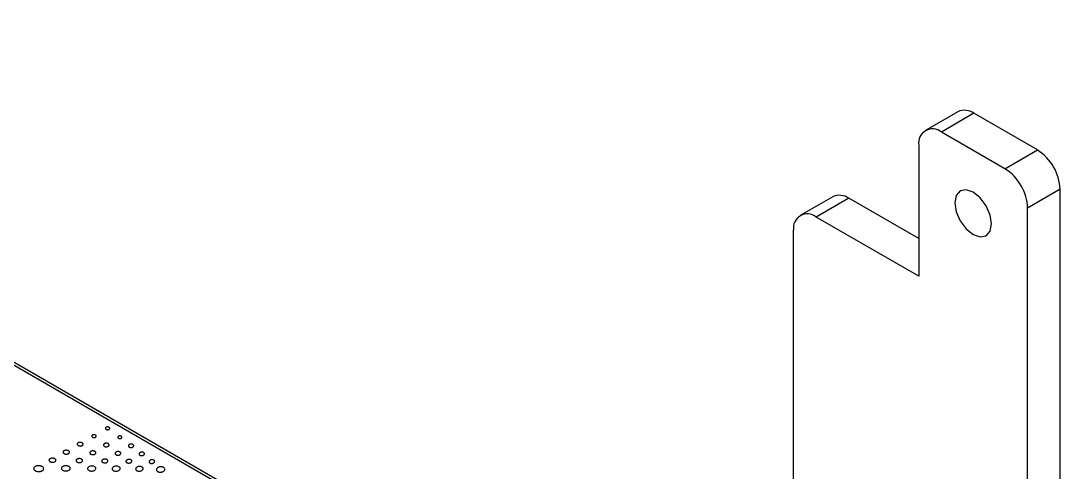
# Model space of a CAD drawing. Header units: inches. Extents: x 2.5 to 102.3, y 2 to 82.2.
# Drawn here: x 63.755 to 67.473, y 53.006 to 54.62 of the extents above; entities that cross this region are included whole.
import ezdxf

# ---------------------------------------------------------------- set-up
doc = ezdxf.new("R2010")
doc.units = ezdxf.units.IN
doc.header["$MEASUREMENT"] = 0
doc.layers.add('LABEL', color=2, linetype='Continuous')

msp = doc.modelspace()

# ---------------------------------------------------------------- linework, layer by layer
for p, q in [((67.1072, 54.295), (66.9907, 54.2278)), ((67.1646, 54.2893), (67.0481, 54.2221)), ((67.3919, 54.1581), (67.1646, 54.2893)), ((67.2754, 54.0908), (67.0481, 54.2221)), ((66.9669, 54.1752), (66.9669, 53.7064)), ((67.2754, 54.0908), (67.3919, 54.1581)), ((62.5748, 54.056), (65.2187, 52.5297)), ((66.6594, 53.991), (66.5429, 53.9238)), ((67.4731, 54.0175), (67.3566, 53.9502)), ((67.4731, 52.7653), (67.4731, 54.0175)), ((66.7168, 53.9853), (66.6003, 53.9181)), ((66.9669, 53.8409), (66.7168, 53.9853)), ((67.3566, 52.6746), (67.3566, 53.9502)), ((66.9669, 53.7064), (66.6003, 53.9181)), ((66.5192, 51.8496), (66.5192, 53.8712))]:
    msp.add_line(p, q)
at = {"flags": 128}
msp.add_lwpolyline([(67.1618, 53.8561), (67.1868, 53.8474), (67.2079, 53.8515), (67.2221, 53.8678), (67.2271, 53.8938), (67.2221, 53.9255), (67.2079, 53.9581), (67.1868, 53.9867), (67.1618, 54.0068), (67.1368, 54.0155), (67.1156, 54.0114), (67.1015, 53.9951), (67.0965, 53.9691), (67.1015, 53.9374), (67.1156, 53.9048), (67.1368, 53.8762), (67.1618, 53.8561)], dxfattribs=at)
for centre, radius, start, end in [((67.1309, 54.2424), 0.0577, 54.3821, 114.3075), ((67.0164, 54.1832), 0.0501, 50.7965, 189.214), ((67.2968, 54.0094), 0.1764, 2.6055, 57.3946), ((67.1804, 53.9422), 0.1764, 2.6055, 57.3946), ((66.6832, 53.9384), 0.0577, 54.3817, 114.308), ((66.5686, 53.8792), 0.0501, 50.7965, 189.214)]:
    msp.add_arc(centre, radius, start, end)
at = {"layer": 'LABEL'}
for p, q in [((64.7541, 52.8074), (61.6143, 54.6201)), ((64.0093, 53.1356), (64.0091, 53.1348)), ((64.0091, 53.1348), (64.0092, 53.134)), ((64.0092, 53.134), (64.0094, 53.1333)), ((64.0096, 53.1363), (64.0093, 53.1356)), ((64.0094, 53.1333), (64.0098, 53.1325)), ((64.0101, 53.137), (64.0096, 53.1363)), ((64.0098, 53.1325), (64.0104, 53.1318)), ((64.0108, 53.1377), (64.0101, 53.137)), ((64.0117, 53.1382), (64.0108, 53.1377)), ((64.0127, 53.1387), (64.0117, 53.1382)), ((64.0138, 53.1391), (64.0127, 53.1387)), ((64.0149, 53.1394), (64.0138, 53.1391)), ((64.0161, 53.1395), (64.0149, 53.1394)), ((64.0173, 53.1395), (64.0161, 53.1395)), ((64.0185, 53.1394), (64.0173, 53.1395)), ((64.0196, 53.1392), (64.0185, 53.1394)), ((64.0207, 53.1388), (64.0196, 53.1392)), ((64.0217, 53.1384), (64.0207, 53.1388)), ((64.0227, 53.1378), (64.0217, 53.1384)), ((64.0234, 53.1371), (64.0227, 53.1378)), ((64.024, 53.1364), (64.0234, 53.1371)), ((64.0237, 53.132), (64.0242, 53.1327)), ((64.0244, 53.1357), (64.024, 53.1364)), ((64.0242, 53.1327), (64.0245, 53.1334)), ((64.0246, 53.1349), (64.0244, 53.1357)), ((64.0245, 53.1334), (64.0247, 53.1342)), ((64.0247, 53.1342), (64.0246, 53.1349)), ((64.0578, 53.1636), (64.0577, 53.1628)), ((64.0577, 53.1628), (64.0577, 53.162)), ((64.0577, 53.162), (64.0579, 53.1613)), ((64.0581, 53.1643), (64.0578, 53.1636)), ((64.0579, 53.1613), (64.0583, 53.1605)), ((64.0586, 53.165), (64.0581, 53.1643)), ((64.0583, 53.1605), (64.0589, 53.1598)), ((64.0593, 53.1657), (64.0586, 53.165)), ((64.0589, 53.1598), (64.0597, 53.1592)), ((64.0602, 53.1663), (64.0593, 53.1657)), ((64.0597, 53.1592), (64.0606, 53.1586)), ((64.0612, 53.1667), (64.0602, 53.1663)), ((64.0606, 53.1586), (64.0616, 53.1582)), ((64.0623, 53.1671), (64.0612, 53.1667)), ((64.0616, 53.1582), (64.0627, 53.1578)), ((64.0634, 53.1674), (64.0623, 53.1671)), ((64.0627, 53.1578), (64.0639, 53.1576)), ((64.0646, 53.1675), (64.0634, 53.1674)), ((64.0639, 53.1576), (64.0651, 53.1575)), ((64.0658, 53.1675), (64.0646, 53.1675)), ((64.0651, 53.1575), (64.0663, 53.1575)), ((64.067, 53.1674), (64.0658, 53.1675)), ((64.0663, 53.1575), (64.0674, 53.1576)), ((64.0681, 53.1672), (64.067, 53.1674)), ((64.0674, 53.1576), (64.0686, 53.1579)), ((64.0692, 53.1668), (64.0681, 53.1672)), ((64.0686, 53.1579), (64.0696, 53.1582)), ((64.0702, 53.1664), (64.0692, 53.1668)), ((64.0696, 53.1582), (64.0706, 53.1587)), ((64.0712, 53.1658), (64.0702, 53.1664)), ((64.0706, 53.1587), (64.0715, 53.1593)), ((64.0719, 53.1652), (64.0712, 53.1658)), ((64.0715, 53.1593), (64.0722, 53.16)), ((64.0725, 53.1644), (64.0719, 53.1652)), ((64.0722, 53.16), (64.0727, 53.1607)), ((64.0729, 53.1637), (64.0725, 53.1644)), ((64.0727, 53.1607), (64.073, 53.1614)), ((64.0731, 53.1629), (64.0729, 53.1637)), ((64.073, 53.1614), (64.0732, 53.1622)), ((64.0732, 53.1622), (64.0731, 53.1629)), ((64.1022, 53.1325), (64.1019, 53.1318)), ((64.1027, 53.1332), (64.1022, 53.1325)), ((64.1034, 53.1339), (64.1027, 53.1332)), ((64.1043, 53.1344), (64.1034, 53.1339)), ((64.1052, 53.1349), (64.1043, 53.1344)), ((64.1063, 53.1353), (64.1052, 53.1349)), ((64.1074, 53.1355), (64.1063, 53.1353)), ((64.1085, 53.1356), (64.1074, 53.1355)), ((64.1096, 53.1357), (64.1085, 53.1356)), ((64.1107, 53.1356), (64.1096, 53.1357)), ((64.1118, 53.1353), (64.1107, 53.1356)), ((64.1128, 53.135), (64.1118, 53.1353)), ((64.1138, 53.1346), (64.1128, 53.135)), ((64.1146, 53.134), (64.1138, 53.1346)), ((64.1153, 53.1334), (64.1146, 53.134)), ((64.1159, 53.1327), (64.1153, 53.1334)), ((64.1162, 53.132), (64.1159, 53.1327)), ((63.957, 53.1072), (63.9568, 53.1062)), ((63.9568, 53.1062), (63.9569, 53.1052)), ((63.9569, 53.1052), (63.9572, 53.1042)), ((63.9574, 53.1082), (63.957, 53.1072)), ((63.9572, 53.1042), (63.9578, 53.1032)), ((63.9581, 53.1091), (63.9574, 53.1082)), ((63.9578, 53.1032), (63.9586, 53.1023)), ((63.959, 53.11), (63.9581, 53.1091)), ((63.9586, 53.1023), (63.9597, 53.1014)), ((63.9601, 53.1107), (63.959, 53.11)), ((63.9597, 53.1014), (63.9609, 53.1007)), ((63.9615, 53.1114), (63.9601, 53.1107)), ((63.9609, 53.1007), (63.9623, 53.1001)), ((63.9629, 53.1119), (63.9615, 53.1114)), ((63.9623, 53.1001), (63.9638, 53.0997)), ((63.9645, 53.1122), (63.9629, 53.1119)), ((63.9638, 53.0997), (63.9654, 53.0994)), ((63.9661, 53.1124), (63.9645, 53.1122)), ((63.9654, 53.0994), (63.967, 53.0993)), ((63.9677, 53.1124), (63.9661, 53.1124)), ((63.967, 53.0993), (63.9686, 53.0993)), ((63.9693, 53.1123), (63.9677, 53.1124)), ((63.9686, 53.0993), (63.9702, 53.0995)), ((63.9708, 53.112), (63.9693, 53.1123)), ((63.9702, 53.0995), (63.9717, 53.0998)), ((63.9723, 53.1116), (63.9708, 53.112)), ((63.9717, 53.0998), (63.9732, 53.1003)), ((63.9737, 53.111), (63.9723, 53.1116)), ((63.9732, 53.1003), (63.9745, 53.101)), ((63.975, 53.1103), (63.9737, 53.111)), ((63.9745, 53.101), (63.9756, 53.1017)), ((63.9761, 53.1094), (63.975, 53.1103)), ((63.9756, 53.1017), (63.9766, 53.1026)), ((63.9769, 53.1085), (63.9761, 53.1094)), ((63.9766, 53.1026), (63.9772, 53.1035)), ((63.9774, 53.1075), (63.9769, 53.1085)), ((63.9772, 53.1035), (63.9776, 53.1045)), ((63.9777, 53.1065), (63.9774, 53.1075)), ((63.9776, 53.1045), (63.9778, 53.1055)), ((63.9778, 53.1055), (63.9777, 53.1065)), ((64.0104, 53.1318), (64.0112, 53.1312)), ((64.0112, 53.1312), (64.0121, 53.1306)), ((64.0121, 53.1306), (64.0131, 53.1302)), ((64.0131, 53.1302), (64.0142, 53.1298)), ((64.0142, 53.1298), (64.0154, 53.1296)), ((64.0154, 53.1296), (64.0165, 53.1295)), ((64.0165, 53.1295), (64.0177, 53.1295)), ((64.0177, 53.1295), (64.0189, 53.1296)), ((64.0189, 53.1296), (64.0201, 53.1299)), ((64.0201, 53.1299), (64.0211, 53.1302)), ((64.0211, 53.1302), (64.0221, 53.1307)), ((64.0221, 53.1307), (64.023, 53.1313)), ((64.023, 53.1313), (64.0237, 53.132)), ((64.0511, 53.1042), (64.0509, 53.1032)), ((64.0509, 53.1032), (64.0509, 53.1023)), ((64.0509, 53.1023), (64.0512, 53.1013)), ((64.0515, 53.1052), (64.0511, 53.1042)), ((64.0512, 53.1013), (64.0517, 53.1003)), ((64.0522, 53.1061), (64.0515, 53.1052)), ((64.0517, 53.1003), (64.0524, 53.0994)), ((64.0531, 53.1069), (64.0522, 53.1061)), ((64.0524, 53.0994), (64.0534, 53.0986)), ((64.0542, 53.1077), (64.0531, 53.1069)), ((64.0534, 53.0986), (64.0545, 53.0979)), ((64.0555, 53.1083), (64.0542, 53.1077)), ((64.0545, 53.0979), (64.0558, 53.0973)), ((64.0569, 53.1088), (64.0555, 53.1083)), ((64.0558, 53.0973), (64.0572, 53.0969)), ((64.0584, 53.1091), (64.0569, 53.1088)), ((64.0572, 53.0969), (64.0587, 53.0967)), ((64.0599, 53.1093), (64.0584, 53.1091)), ((64.0587, 53.0967), (64.0602, 53.0965)), ((64.0614, 53.1093), (64.0599, 53.1093)), ((64.0602, 53.0965), (64.0617, 53.0966)), ((64.0629, 53.1092), (64.0614, 53.1093)), ((64.0617, 53.0966), (64.0633, 53.0968)), ((64.0644, 53.1089), (64.0629, 53.1092)), ((64.0633, 53.0968), (64.0647, 53.0971)), ((64.0658, 53.1085), (64.0644, 53.1089)), ((64.0647, 53.0971), (64.0661, 53.0976)), ((64.0671, 53.1079), (64.0658, 53.1085)), ((64.0661, 53.0976), (64.0674, 53.0982)), ((64.0683, 53.1072), (64.0671, 53.1079)), ((64.0674, 53.0982), (64.0685, 53.099)), ((64.0692, 53.1064), (64.0683, 53.1072)), ((64.0685, 53.099), (64.0694, 53.0998)), ((64.07, 53.1055), (64.0692, 53.1064)), ((64.0694, 53.0998), (64.0701, 53.1007)), ((64.0705, 53.1046), (64.07, 53.1055)), ((64.0701, 53.1007), (64.0705, 53.1016)), ((64.0707, 53.1036), (64.0705, 53.1046)), ((64.0705, 53.1016), (64.0707, 53.1026)), ((64.0707, 53.1026), (64.0707, 53.1036)), ((64.1019, 53.1318), (64.1017, 53.1311)), ((64.1017, 53.1311), (64.1017, 53.1303)), ((64.1017, 53.1303), (64.1019, 53.1296)), ((64.1019, 53.1296), (64.1022, 53.1289)), ((64.1022, 53.1289), (64.1028, 53.1282)), ((64.1028, 53.1282), (64.1035, 53.1276)), ((64.1035, 53.1276), (64.1043, 53.127)), ((64.1043, 53.127), (64.1053, 53.1266)), ((64.1053, 53.1266), (64.1063, 53.1262)), ((64.1063, 53.1262), (64.1074, 53.126)), ((64.1074, 53.126), (64.1085, 53.1259)), ((64.1085, 53.1259), (64.1096, 53.1259)), ((64.1096, 53.1259), (64.1107, 53.1261)), ((64.1107, 53.1261), (64.1118, 53.1263)), ((64.1118, 53.1263), (64.1129, 53.1267)), ((64.1129, 53.1267), (64.1138, 53.1272)), ((64.1138, 53.1272), (64.1147, 53.1277)), ((64.1147, 53.1277), (64.1154, 53.1284)), ((64.1154, 53.1284), (64.1159, 53.129)), ((64.1159, 53.129), (64.1162, 53.1298)), ((64.1164, 53.1312), (64.1162, 53.132)), ((64.1162, 53.1298), (64.1164, 53.1305)), ((64.1164, 53.1305), (64.1164, 53.1312)), ((64.1402, 53.1014), (64.1399, 53.1005)), ((64.1399, 53.1005), (64.1399, 53.0995)), ((64.1399, 53.0995), (64.1401, 53.0986)), ((64.1401, 53.0986), (64.1406, 53.0976)), ((64.1406, 53.1023), (64.1402, 53.1014)), ((64.1413, 53.1032), (64.1406, 53.1023)), ((64.1406, 53.0976), (64.1412, 53.0968)), ((64.1412, 53.0968), (64.1421, 53.096)), ((64.1422, 53.104), (64.1413, 53.1032)), ((64.1421, 53.096), (64.1432, 53.0953)), ((64.1433, 53.1048), (64.1422, 53.104)), ((64.1432, 53.0953), (64.1444, 53.0947)), ((64.1446, 53.1054), (64.1433, 53.1048)), ((64.1459, 53.1059), (64.1446, 53.1054)), ((64.1473, 53.1062), (64.1459, 53.1059)), ((64.1488, 53.1064), (64.1473, 53.1062)), ((64.1502, 53.1064), (64.1488, 53.1064)), ((64.1516, 53.1063), (64.1502, 53.1064)), ((64.153, 53.106), (64.1516, 53.1063)), ((64.1543, 53.1056), (64.153, 53.106)), ((64.1541, 53.095), (64.1554, 53.0956)), ((64.1555, 53.1051), (64.1543, 53.1056)), ((64.1554, 53.0956), (64.1565, 53.0963)), ((64.1566, 53.1044), (64.1555, 53.1051)), ((64.1565, 53.0963), (64.1574, 53.0971)), ((64.1575, 53.1036), (64.1566, 53.1044)), ((64.1574, 53.0971), (64.1581, 53.098)), ((64.1582, 53.1027), (64.1575, 53.1036)), ((64.1581, 53.098), (64.1585, 53.0989)), ((64.1586, 53.1018), (64.1582, 53.1027)), ((64.1585, 53.0989), (64.1588, 53.0999)), ((64.1588, 53.1008), (64.1586, 53.1018)), ((64.1588, 53.0999), (64.1588, 53.1008)), ((63.9065, 53.0785), (63.9064, 53.0775)), ((63.9064, 53.0775), (63.9065, 53.0764)), ((63.9069, 53.0796), (63.9065, 53.0785)), ((63.9065, 53.0764), (63.9068, 53.0754)), ((63.9068, 53.0754), (63.9075, 53.0743)), ((63.9076, 53.0806), (63.9069, 53.0796)), ((63.9075, 53.0743), (63.9084, 53.0734)), ((63.9086, 53.0815), (63.9076, 53.0806)), ((63.9084, 53.0734), (63.9096, 53.0725)), ((63.9098, 53.0823), (63.9086, 53.0815)), ((63.9096, 53.0725), (63.911, 53.0717)), ((63.9113, 53.083), (63.9098, 53.0823)), ((63.911, 53.0717), (63.9125, 53.0711)), ((63.9128, 53.0835), (63.9113, 53.083)), ((63.9125, 53.0711), (63.9141, 53.0707)), ((63.9145, 53.0839), (63.9128, 53.0835)), ((63.9141, 53.0707), (63.9158, 53.0704)), ((63.9162, 53.0841), (63.9145, 53.0839)), ((63.9158, 53.0704), (63.9176, 53.0703)), ((63.918, 53.0842), (63.9162, 53.0841)), ((63.9176, 53.0703), (63.9193, 53.0703)), ((63.9197, 53.084), (63.918, 53.0842)), ((63.9193, 53.0703), (63.921, 53.0705)), ((63.9214, 53.0838), (63.9197, 53.084)), ((63.921, 53.0705), (63.9226, 53.0709)), ((63.923, 53.0833), (63.9214, 53.0838)), ((63.9226, 53.0709), (63.9242, 53.0714)), ((63.9245, 53.0827), (63.923, 53.0833)), ((63.9242, 53.0714), (63.9256, 53.0721)), ((63.9259, 53.0819), (63.9245, 53.0827)), ((63.9256, 53.0721), (63.9268, 53.073)), ((63.9271, 53.081), (63.9259, 53.0819)), ((63.9268, 53.073), (63.9278, 53.0739)), ((63.928, 53.0801), (63.9271, 53.081)), ((63.9278, 53.0739), (63.9285, 53.0749)), ((63.9286, 53.0791), (63.928, 53.0801)), ((63.9285, 53.0749), (63.9289, 53.0759)), ((63.929, 53.078), (63.9286, 53.0791)), ((63.9289, 53.0759), (63.9291, 53.077)), ((63.9291, 53.077), (63.929, 53.078)), ((64.002, 53.0763), (64.0018, 53.0753)), ((64.0018, 53.0753), (64.0019, 53.0743)), ((64.0019, 53.0743), (64.0022, 53.0733)), ((64.0025, 53.0773), (64.002, 53.0763)), ((64.0022, 53.0733), (64.0027, 53.0723)), ((64.0032, 53.0783), (64.0025, 53.0773)), ((64.0027, 53.0723), (64.0036, 53.0713)), ((64.0041, 53.0792), (64.0032, 53.0783)), ((64.0036, 53.0713), (64.0046, 53.0705)), ((64.0053, 53.08), (64.0041, 53.0792)), ((64.0046, 53.0705), (64.0059, 53.0697)), ((64.0067, 53.0807), (64.0053, 53.08)), ((64.0059, 53.0697), (64.0073, 53.0692)), ((64.0082, 53.0812), (64.0067, 53.0807)), ((64.0073, 53.0692), (64.0089, 53.0687)), ((64.0098, 53.0816), (64.0082, 53.0812)), ((64.0089, 53.0687), (64.0104, 53.0685)), ((64.0114, 53.0818), (64.0098, 53.0816)), ((64.0104, 53.0685), (64.0121, 53.0684)), ((64.0131, 53.0818), (64.0114, 53.0818)), ((64.0121, 53.0684), (64.0137, 53.0684)), ((64.0147, 53.0817), (64.0131, 53.0818)), ((64.0137, 53.0684), (64.0154, 53.0686)), ((64.0163, 53.0814), (64.0147, 53.0817)), ((64.0154, 53.0686), (64.0169, 53.069)), ((64.0178, 53.081), (64.0163, 53.0814)), ((64.0169, 53.069), (64.0184, 53.0695)), ((64.0193, 53.0804), (64.0178, 53.081)), ((64.0184, 53.0695), (64.0198, 53.0702)), ((64.0205, 53.0797), (64.0193, 53.0804)), ((64.0198, 53.0702), (64.021, 53.071)), ((64.0216, 53.0788), (64.0205, 53.0797)), ((64.021, 53.071), (64.022, 53.0719)), ((64.0224, 53.0779), (64.0216, 53.0788)), ((64.022, 53.0719), (64.0227, 53.0728)), ((64.023, 53.0769), (64.0224, 53.0779)), ((64.0227, 53.0728), (64.0231, 53.0738)), ((64.0233, 53.0759), (64.023, 53.0769)), ((64.0231, 53.0738), (64.0233, 53.0748)), ((64.0233, 53.0748), (64.0233, 53.0759)), ((64.0924, 53.0743), (64.0922, 53.0733)), ((64.0922, 53.0733), (64.0922, 53.0723)), ((64.0922, 53.0723), (64.0924, 53.0713)), ((64.0929, 53.0753), (64.0924, 53.0743)), ((64.0924, 53.0713), (64.0929, 53.0703)), ((64.0936, 53.0762), (64.0929, 53.0753)), ((64.0929, 53.0703), (64.0937, 53.0694)), ((64.0945, 53.0771), (64.0936, 53.0762)), ((64.0937, 53.0694), (64.0947, 53.0686)), ((64.0957, 53.0779), (64.0945, 53.0771)), ((64.0947, 53.0686), (64.0958, 53.0679)), ((64.0971, 53.0785), (64.0957, 53.0779)), ((64.0958, 53.0679), (64.0972, 53.0673)), ((64.0985, 53.079), (64.0971, 53.0785)), ((64.0972, 53.0673), (64.0986, 53.0669)), ((64.1, 53.0794), (64.0985, 53.079)), ((64.0986, 53.0669), (64.1001, 53.0666)), ((64.1016, 53.0796), (64.1, 53.0794)), ((64.1001, 53.0666), (64.1016, 53.0665)), ((64.1032, 53.0796), (64.1016, 53.0796)), ((64.1016, 53.0665), (64.1032, 53.0666)), ((64.1047, 53.0795), (64.1032, 53.0796)), ((64.1032, 53.0666), (64.1048, 53.0668)), ((64.1062, 53.0792), (64.1047, 53.0795)), ((64.1048, 53.0668), (64.1063, 53.0671)), ((64.1076, 53.0788), (64.1062, 53.0792)), ((64.1063, 53.0671), (64.1077, 53.0676)), ((64.109, 53.0782), (64.1076, 53.0788)), ((64.1077, 53.0676), (64.1091, 53.0683)), ((64.1101, 53.0775), (64.109, 53.0782)), ((64.1091, 53.0683), (64.1102, 53.0691)), ((64.1111, 53.0767), (64.1101, 53.0775)), ((64.1102, 53.0691), (64.1111, 53.0699)), ((64.1118, 53.0758), (64.1111, 53.0767)), ((64.1111, 53.0699), (64.1119, 53.0708)), ((64.1123, 53.0748), (64.1118, 53.0758)), ((64.1119, 53.0708), (64.1123, 53.0718)), ((64.1126, 53.0738), (64.1123, 53.0748)), ((64.1123, 53.0718), (64.1126, 53.0728)), ((64.1126, 53.0728), (64.1126, 53.0738)), ((64.1444, 53.0947), (64.1457, 53.0943)), ((64.1457, 53.0943), (64.1471, 53.0941)), ((64.1471, 53.0941), (64.1485, 53.094)), ((64.1485, 53.094), (64.15, 53.094)), ((64.15, 53.094), (64.1514, 53.0942)), ((64.1514, 53.0942), (64.1528, 53.0945)), ((64.1528, 53.0945), (64.1541, 53.095)), ((64.1782, 53.0723), (64.1779, 53.0713)), ((64.1779, 53.0713), (64.1779, 53.0704)), ((64.1779, 53.0704), (64.1781, 53.0694)), ((64.1781, 53.0694), (64.1785, 53.0685)), ((64.1786, 53.0733), (64.1782, 53.0723)), ((64.1785, 53.0685), (64.1791, 53.0676)), ((64.1794, 53.0742), (64.1786, 53.0733)), ((64.1791, 53.0676), (64.1801, 53.0668)), ((64.1803, 53.075), (64.1794, 53.0742)), ((64.1801, 53.0668), (64.1811, 53.0661)), ((64.1814, 53.0758), (64.1803, 53.075)), ((64.1811, 53.0661), (64.1824, 53.0655)), ((64.1827, 53.0765), (64.1814, 53.0758)), ((64.1824, 53.0655), (64.1837, 53.0651)), ((64.1841, 53.0769), (64.1827, 53.0765)), ((64.1837, 53.0651), (64.1851, 53.0649)), ((64.1856, 53.0773), (64.1841, 53.0769)), ((64.1851, 53.0649), (64.1866, 53.0648)), ((64.1871, 53.0775), (64.1856, 53.0773)), ((64.1866, 53.0648), (64.1881, 53.0648)), ((64.1886, 53.0775), (64.1871, 53.0775)), ((64.1881, 53.0648), (64.1896, 53.065)), ((64.19, 53.0774), (64.1886, 53.0775)), ((64.1896, 53.065), (64.191, 53.0653)), ((64.1915, 53.0771), (64.19, 53.0774)), ((64.191, 53.0653), (64.1924, 53.0658)), ((64.1928, 53.0767), (64.1915, 53.0771)), ((64.1924, 53.0658), (64.1937, 53.0665)), ((64.194, 53.0762), (64.1928, 53.0767)), ((64.1937, 53.0665), (64.1948, 53.0672)), ((64.1951, 53.0755), (64.194, 53.0762)), ((64.1948, 53.0672), (64.1958, 53.0681)), ((64.196, 53.0747), (64.1951, 53.0755)), ((64.1958, 53.0681), (64.1965, 53.069)), ((64.1967, 53.0738), (64.196, 53.0747)), ((64.1965, 53.069), (64.197, 53.0699)), ((64.1971, 53.0728), (64.1967, 53.0738)), ((64.197, 53.0699), (64.1972, 53.0709)), ((64.1973, 53.0719), (64.1971, 53.0728)), ((64.1972, 53.0709), (64.1973, 53.0719)), ((63.8021, 53.0219), (63.8014, 53.0203)), ((63.8031, 53.0234), (63.8021, 53.0219)), ((63.8046, 53.0248), (63.8031, 53.0234)), ((63.8065, 53.0261), (63.8046, 53.0248)), ((63.8075, 53.0266), (63.8065, 53.0261)), ((63.8086, 53.0271), (63.8075, 53.0266)), ((63.8098, 53.0276), (63.8086, 53.0271)), ((63.811, 53.0279), (63.8098, 53.0276)), ((63.8122, 53.0283), (63.811, 53.0279)), ((63.8135, 53.0285), (63.8122, 53.0283)), ((63.8148, 53.0288), (63.8135, 53.0285)), ((63.8162, 53.0289), (63.8148, 53.0288)), ((63.8176, 53.029), (63.8162, 53.0289)), ((63.819, 53.029), (63.8176, 53.029)), ((63.8204, 53.029), (63.819, 53.029)), ((63.8219, 53.0288), (63.8204, 53.029)), ((63.8233, 53.0287), (63.8219, 53.0288)), ((63.8246, 53.0284), (63.8233, 53.0287)), ((63.826, 53.0281), (63.8246, 53.0284)), ((63.8272, 53.0278), (63.826, 53.0281)), ((63.8285, 53.0273), (63.8272, 53.0278)), ((63.8296, 53.0268), (63.8285, 53.0273)), ((63.8308, 53.0263), (63.8296, 53.0268)), ((63.8318, 53.0257), (63.8308, 53.0263)), ((63.8336, 53.0244), (63.8318, 53.0257)), ((63.835, 53.0229), (63.8336, 53.0244)), ((63.8361, 53.0214), (63.835, 53.0229)), ((63.8367, 53.0198), (63.8361, 53.0214)), ((63.856, 53.0499), (63.8558, 53.0488)), ((63.8558, 53.0488), (63.856, 53.0476)), ((63.8564, 53.051), (63.856, 53.0499)), ((63.856, 53.0476), (63.8564, 53.0465)), ((63.8572, 53.052), (63.8564, 53.051)), ((63.8564, 53.0465), (63.8571, 53.0455)), ((63.8571, 53.0455), (63.8582, 53.0445)), ((63.8582, 53.053), (63.8572, 53.052)), ((63.8595, 53.0539), (63.8582, 53.053)), ((63.8582, 53.0445), (63.8595, 53.0435)), ((63.861, 53.0546), (63.8595, 53.0539)), ((63.8595, 53.0435), (63.861, 53.0428)), ((63.8627, 53.0552), (63.861, 53.0546)), ((63.861, 53.0428), (63.8627, 53.0421)), ((63.8645, 53.0556), (63.8627, 53.0552)), ((63.8627, 53.0421), (63.8644, 53.0417)), ((63.8644, 53.0417), (63.8663, 53.0414)), ((63.8663, 53.0558), (63.8645, 53.0556)), ((63.8682, 53.0559), (63.8663, 53.0558)), ((63.8663, 53.0414), (63.8681, 53.0413)), ((63.8681, 53.0413), (63.87, 53.0414)), ((63.8701, 53.0558), (63.8682, 53.0559)), ((63.87, 53.0414), (63.8718, 53.0416)), ((63.8719, 53.0555), (63.8701, 53.0558)), ((63.8718, 53.0416), (63.8736, 53.042)), ((63.8737, 53.055), (63.8719, 53.0555)), ((63.8736, 53.042), (63.8753, 53.0426)), ((63.8754, 53.0544), (63.8737, 53.055)), ((63.8753, 53.0426), (63.8768, 53.0433)), ((63.8769, 53.0536), (63.8754, 53.0544)), ((63.8768, 53.0433), (63.8781, 53.0442)), ((63.8782, 53.0527), (63.8769, 53.0536)), ((63.8781, 53.0442), (63.8791, 53.0452)), ((63.8792, 53.0517), (63.8782, 53.0527)), ((63.8791, 53.0452), (63.8798, 53.0462)), ((63.8799, 53.0506), (63.8792, 53.0517)), ((63.8798, 53.0462), (63.8803, 53.0473)), ((63.8803, 53.0495), (63.8799, 53.0506)), ((63.8804, 53.0484), (63.8803, 53.0495)), ((63.8803, 53.0473), (63.8804, 53.0484)), ((63.9006, 53.0209), (63.9003, 53.0194)), ((63.9011, 53.0223), (63.9006, 53.0209)), ((63.9021, 53.0236), (63.9011, 53.0223)), ((63.9034, 53.0249), (63.9021, 53.0236)), ((63.9051, 53.026), (63.9034, 53.0249)), ((63.9071, 53.027), (63.9051, 53.026)), ((63.9093, 53.0278), (63.9071, 53.027)), ((63.9116, 53.0283), (63.9093, 53.0278)), ((63.914, 53.0286), (63.9116, 53.0283)), ((63.9164, 53.0287), (63.914, 53.0286)), ((63.9188, 53.0286), (63.9164, 53.0287)), ((63.9212, 53.0282), (63.9188, 53.0286)), ((63.9234, 53.0277), (63.9212, 53.0282)), ((63.9255, 53.0269), (63.9234, 53.0277)), ((63.9274, 53.0259), (63.9255, 53.0269)), ((63.9291, 53.0247), (63.9274, 53.0259)), ((63.9303, 53.0234), (63.9291, 53.0247)), ((63.9312, 53.0221), (63.9303, 53.0234)), ((63.9317, 53.0207), (63.9312, 53.0221)), ((63.9318, 53.0192), (63.9317, 53.0207)), ((63.9529, 53.0485), (63.9527, 53.0474)), ((63.9527, 53.0474), (63.9528, 53.0463)), ((63.9528, 53.0463), (63.9531, 53.0452)), ((63.9533, 53.0495), (63.9529, 53.0485)), ((63.9531, 53.0452), (63.9538, 53.0442)), ((63.9541, 53.0505), (63.9533, 53.0495)), ((63.9538, 53.0442), (63.9547, 53.0432)), ((63.9551, 53.0515), (63.9541, 53.0505)), ((63.9547, 53.0432), (63.9559, 53.0423)), ((63.9563, 53.0524), (63.9551, 53.0515)), ((63.9559, 53.0423), (63.9573, 53.0415)), ((63.9578, 53.0531), (63.9563, 53.0524)), ((63.9573, 53.0415), (63.9588, 53.0409)), ((63.9594, 53.0536), (63.9578, 53.0531)), ((63.9588, 53.0409), (63.9605, 53.0405)), ((63.9612, 53.054), (63.9594, 53.0536)), ((63.9605, 53.0405), (63.9622, 53.0402)), ((63.9629, 53.0543), (63.9612, 53.054)), ((63.9622, 53.0402), (63.964, 53.0401)), ((63.9647, 53.0543), (63.9629, 53.0543)), ((63.964, 53.0401), (63.9658, 53.0402)), ((63.9665, 53.0542), (63.9647, 53.0543)), ((63.9658, 53.0402), (63.9675, 53.0404)), ((63.9682, 53.0539), (63.9665, 53.0542)), ((63.9675, 53.0404), (63.9692, 53.0408)), ((63.9699, 53.0535), (63.9682, 53.0539)), ((63.9692, 53.0408), (63.9708, 53.0414)), ((63.9714, 53.0529), (63.9699, 53.0535)), ((63.9708, 53.0414), (63.9723, 53.0421)), ((63.9728, 53.0521), (63.9714, 53.0529)), ((63.9723, 53.0421), (63.9736, 53.043)), ((63.974, 53.0512), (63.9728, 53.0521)), ((63.9736, 53.043), (63.9746, 53.0439)), ((63.9749, 53.0502), (63.974, 53.0512)), ((63.9746, 53.0439), (63.9753, 53.0449)), ((63.9755, 53.0492), (63.9749, 53.0502)), ((63.9753, 53.0449), (63.9758, 53.046)), ((63.9759, 53.0481), (63.9755, 53.0492)), ((63.9758, 53.046), (63.9759, 53.047)), ((63.9759, 53.047), (63.9759, 53.0481)), ((63.9944, 53.0216), (63.9938, 53.0203)), ((63.9954, 53.0229), (63.9944, 53.0216)), ((63.9967, 53.0242), (63.9954, 53.0229)), ((63.9984, 53.0253), (63.9967, 53.0242)), ((64.0003, 53.0263), (63.9984, 53.0253)), ((64.0024, 53.027), (64.0003, 53.0263)), ((64.0046, 53.0275), (64.0024, 53.027)), ((64.0069, 53.0278), (64.0046, 53.0275)), ((64.0092, 53.0279), (64.0069, 53.0278)), ((64.0114, 53.0278), (64.0092, 53.0279)), ((64.0137, 53.0274), (64.0114, 53.0278)), ((64.0158, 53.0269), (64.0137, 53.0274)), ((64.0177, 53.0261), (64.0158, 53.0269)), ((64.0195, 53.0251), (64.0177, 53.0261)), ((64.021, 53.024), (64.0195, 53.0251)), ((64.0221, 53.0228), (64.021, 53.024)), ((64.0229, 53.0214), (64.0221, 53.0228)), ((64.0233, 53.0201), (64.0229, 53.0214)), ((64.0446, 53.0471), (64.0444, 53.0461)), ((64.0444, 53.0461), (64.0444, 53.045)), ((64.0444, 53.045), (64.0447, 53.044)), ((64.0451, 53.0482), (64.0446, 53.0471)), ((64.0447, 53.044), (64.0453, 53.043)), ((64.0458, 53.0492), (64.0451, 53.0482)), ((64.0453, 53.043), (64.0461, 53.042)), ((64.0468, 53.0501), (64.0458, 53.0492)), ((64.0461, 53.042), (64.0472, 53.0412)), ((64.0481, 53.0509), (64.0468, 53.0501)), ((64.0472, 53.0412), (64.0485, 53.0404)), ((64.0495, 53.0516), (64.0481, 53.0509)), ((64.0485, 53.0404), (64.0499, 53.0398)), ((64.0511, 53.0522), (64.0495, 53.0516)), ((64.0499, 53.0398), (64.0515, 53.0394)), ((64.0527, 53.0526), (64.0511, 53.0522)), ((64.0515, 53.0394), (64.0531, 53.0391)), ((64.0544, 53.0528), (64.0527, 53.0526)), ((64.0531, 53.0391), (64.0548, 53.039)), ((64.0561, 53.0528), (64.0544, 53.0528)), ((64.0548, 53.039), (64.0565, 53.0391)), ((64.0578, 53.0527), (64.0561, 53.0528)), ((64.0565, 53.0391), (64.0582, 53.0393)), ((64.0594, 53.0525), (64.0578, 53.0527)), ((64.0582, 53.0393), (64.0598, 53.0397)), ((64.061, 53.052), (64.0594, 53.0525)), ((64.0598, 53.0397), (64.0613, 53.0402)), ((64.0624, 53.0514), (64.061, 53.052)), ((64.0613, 53.0402), (64.0627, 53.0409)), ((64.0637, 53.0507), (64.0624, 53.0514)), ((64.0627, 53.0409), (64.064, 53.0418)), ((64.0648, 53.0498), (64.0637, 53.0507)), ((64.064, 53.0418), (64.065, 53.0427)), ((64.0656, 53.0489), (64.0648, 53.0498)), ((64.065, 53.0427), (64.0657, 53.0437)), ((64.0661, 53.0479), (64.0656, 53.0489)), ((64.0657, 53.0437), (64.0662, 53.0447)), ((64.0664, 53.0468), (64.0661, 53.0479)), ((64.0662, 53.0447), (64.0664, 53.0458)), ((64.0664, 53.0458), (64.0664, 53.0468)), ((64.0829, 53.021), (64.0822, 53.0197)), ((64.0838, 53.0223), (64.0829, 53.021)), ((64.0851, 53.0235), (64.0838, 53.0223)), ((64.0867, 53.0246), (64.0851, 53.0235)), ((64.0886, 53.0255), (64.0867, 53.0246)), ((64.0906, 53.0263), (64.0886, 53.0255)), ((64.0928, 53.0268), (64.0906, 53.0263)), ((64.0949, 53.0271), (64.0928, 53.0268)), ((64.0971, 53.0271), (64.0949, 53.0271)), ((64.0993, 53.027), (64.0971, 53.0271)), ((64.1014, 53.0267), (64.0993, 53.027)), ((64.1034, 53.0262), (64.1014, 53.0267)), ((64.1052, 53.0254), (64.1034, 53.0262)), ((64.1068, 53.0245), (64.1052, 53.0254)), ((64.1082, 53.0233), (64.1068, 53.0245)), ((64.1092, 53.0221), (64.1082, 53.0233)), ((64.1099, 53.0209), (64.1092, 53.0221)), ((64.1102, 53.0195), (64.1099, 53.0209)), ((64.1316, 53.0459), (64.1313, 53.0449)), ((64.1313, 53.0449), (64.1313, 53.0438)), ((64.1313, 53.0438), (64.1316, 53.0428)), ((64.1321, 53.0469), (64.1316, 53.0459)), ((64.1316, 53.0428), (64.1321, 53.0418)), ((64.1328, 53.0479), (64.1321, 53.0469)), ((64.1321, 53.0418), (64.1328, 53.0409)), ((64.1338, 53.0488), (64.1328, 53.0479)), ((64.1328, 53.0409), (64.1338, 53.0401)), ((64.135, 53.0496), (64.1338, 53.0488)), ((64.1338, 53.0401), (64.135, 53.0393)), ((64.1364, 53.0503), (64.135, 53.0496)), ((64.135, 53.0393), (64.1363, 53.0388)), ((64.1363, 53.0388), (64.1378, 53.0384)), ((64.1379, 53.0508), (64.1364, 53.0503)), ((64.1378, 53.0384), (64.1393, 53.0381)), ((64.1395, 53.0512), (64.1379, 53.0508)), ((64.1393, 53.0381), (64.1409, 53.038)), ((64.1411, 53.0514), (64.1395, 53.0512)), ((64.1409, 53.038), (64.1425, 53.0381)), ((64.1427, 53.0514), (64.1411, 53.0514)), ((64.1425, 53.0381), (64.1441, 53.0383)), ((64.1443, 53.0513), (64.1427, 53.0514)), ((64.1441, 53.0383), (64.1457, 53.0386)), ((64.1459, 53.0511), (64.1443, 53.0513)), ((64.1457, 53.0386), (64.1472, 53.0392)), ((64.1473, 53.0507), (64.1459, 53.0511)), ((64.1472, 53.0392), (64.1486, 53.0399)), ((64.1487, 53.0501), (64.1473, 53.0507)), ((64.1486, 53.0399), (64.1498, 53.0407)), ((64.1499, 53.0493), (64.1487, 53.0501)), ((64.1498, 53.0407), (64.1508, 53.0416)), ((64.1509, 53.0485), (64.1499, 53.0493)), ((64.1508, 53.0416), (64.1515, 53.0425)), ((64.1516, 53.0476), (64.1509, 53.0485)), ((64.1515, 53.0425), (64.152, 53.0435)), ((64.1521, 53.0466), (64.1516, 53.0476)), ((64.152, 53.0435), (64.1523, 53.0445)), ((64.1523, 53.0456), (64.1521, 53.0466)), ((64.1523, 53.0445), (64.1523, 53.0456)), ((64.1679, 53.0217), (64.1669, 53.0204)), ((64.1692, 53.0229), (64.1679, 53.0217)), ((64.1707, 53.0239), (64.1692, 53.0229)), ((64.1726, 53.0248), (64.1707, 53.0239)), ((64.1745, 53.0255), (64.1726, 53.0248)), ((64.1765, 53.026), (64.1745, 53.0255)), ((64.1786, 53.0263), (64.1765, 53.026)), ((64.1807, 53.0264), (64.1786, 53.0263)), ((64.1827, 53.0263), (64.1807, 53.0264)), ((64.1847, 53.026), (64.1827, 53.0263)), ((64.1866, 53.0254), (64.1847, 53.026)), ((64.1883, 53.0247), (64.1866, 53.0254)), ((64.1898, 53.0238), (64.1883, 53.0247)), ((64.1911, 53.0227), (64.1898, 53.0238)), ((64.192, 53.0215), (64.1911, 53.0227)), ((64.1925, 53.0203), (64.192, 53.0215)), ((64.214, 53.0437), (64.2139, 53.0427)), ((64.2139, 53.0427), (64.2141, 53.0417)), ((64.2143, 53.0447), (64.214, 53.0437)), ((64.2141, 53.0417), (64.2145, 53.0407)), ((64.2148, 53.0456), (64.2143, 53.0447)), ((64.2145, 53.0407), (64.2152, 53.0398)), ((64.2155, 53.0466), (64.2148, 53.0456)), ((64.2152, 53.0398), (64.2161, 53.039)), ((64.2165, 53.0475), (64.2155, 53.0466)), ((64.2161, 53.039), (64.2172, 53.0383)), ((64.2177, 53.0483), (64.2165, 53.0475)), ((64.2172, 53.0383), (64.2185, 53.0377)), ((64.2191, 53.0489), (64.2177, 53.0483)), ((64.2185, 53.0377), (64.2198, 53.0373)), ((64.2205, 53.0495), (64.2191, 53.0489)), ((64.2198, 53.0373), (64.2213, 53.0371)), ((64.222, 53.0498), (64.2205, 53.0495)), ((64.2213, 53.0371), (64.2228, 53.037)), ((64.2235, 53.05), (64.222, 53.0498)), ((64.2228, 53.037), (64.2243, 53.037)), ((64.2251, 53.0501), (64.2235, 53.05)), ((64.2243, 53.037), (64.2259, 53.0373)), ((64.2266, 53.05), (64.2251, 53.0501)), ((64.2259, 53.0373), (64.2274, 53.0376)), ((64.2281, 53.0497), (64.2266, 53.05)), ((64.2274, 53.0376), (64.2288, 53.0381)), ((64.2294, 53.0493), (64.2281, 53.0497)), ((64.2288, 53.0381), (64.2302, 53.0388)), ((64.2307, 53.0488), (64.2294, 53.0493)), ((64.2302, 53.0388), (64.2313, 53.0396)), ((64.2318, 53.048), (64.2307, 53.0488)), ((64.2313, 53.0396), (64.2323, 53.0405)), ((64.2327, 53.0472), (64.2318, 53.048)), ((64.2323, 53.0405), (64.2331, 53.0414)), ((64.2333, 53.0463), (64.2327, 53.0472)), ((64.2331, 53.0414), (64.2336, 53.0424)), ((64.2338, 53.0454), (64.2333, 53.0463)), ((64.2336, 53.0424), (64.2339, 53.0434)), ((64.2339, 53.0444), (64.2338, 53.0454)), ((64.2339, 53.0434), (64.2339, 53.0444)), ((64.2436, 53.0213), (64.2422, 53.02)), ((64.2454, 53.0224), (64.2436, 53.0213)), ((64.2464, 53.023), (64.2454, 53.0224)), ((64.2474, 53.0234), (64.2464, 53.023)), ((64.2485, 53.0239), (64.2474, 53.0234)), ((64.2497, 53.0242), (64.2485, 53.0239)), ((64.2509, 53.0245), (64.2497, 53.0242)), ((64.2521, 53.0248), (64.2509, 53.0245)), ((64.2533, 53.025), (64.2521, 53.0248)), ((64.2546, 53.0251), (64.2533, 53.025)), ((64.2559, 53.0251), (64.2546, 53.0251)), ((64.2571, 53.0251), (64.2559, 53.0251)), ((64.2583, 53.025), (64.2571, 53.0251)), ((64.2594, 53.0249), (64.2583, 53.025)), ((64.2606, 53.0247), (64.2594, 53.0249)), ((64.2616, 53.0245), (64.2606, 53.0247)), ((64.2627, 53.0242), (64.2616, 53.0245)), ((64.2636, 53.0238), (64.2627, 53.0242)), ((64.2646, 53.0234), (64.2636, 53.0238)), ((64.2655, 53.023), (64.2646, 53.0234)), ((64.2663, 53.0225), (64.2655, 53.023)), ((64.267, 53.022), (64.2663, 53.0225)), ((64.2684, 53.0207), (64.267, 53.022)), ((64.2694, 53.0194), (64.2684, 53.0207)), ((63.8014, 53.0203), (63.8012, 53.0187)), ((63.8012, 53.0187), (63.8014, 53.0171)), ((63.8014, 53.0171), (63.802, 53.0155)), ((63.802, 53.0155), (63.803, 53.0139)), ((63.803, 53.0139), (63.8045, 53.0125)), ((63.8045, 53.0125), (63.8064, 53.0112)), ((63.8064, 53.0112), (63.8067, 53.011)), ((63.8067, 53.011), (63.8077, 53.0104)), ((63.8077, 53.0104), (63.8088, 53.0099)), ((63.8088, 53.0099), (63.81, 53.0095)), ((63.81, 53.0095), (63.8112, 53.0091)), ((63.8112, 53.0091), (63.8124, 53.0088)), ((63.8124, 53.0088), (63.8137, 53.0085)), ((63.8137, 53.0085), (63.815, 53.0082)), ((63.815, 53.0082), (63.8164, 53.0081)), ((63.8164, 53.0081), (63.8177, 53.008)), ((63.8177, 53.008), (63.8191, 53.0079)), ((63.8191, 53.0079), (63.8205, 53.008)), ((63.8205, 53.008), (63.8219, 53.0081)), ((63.8219, 53.0081), (63.8233, 53.0082)), ((63.8233, 53.0082), (63.8246, 53.0084)), ((63.8246, 53.0084), (63.8259, 53.0087)), ((63.8259, 53.0087), (63.8271, 53.009)), ((63.8271, 53.009), (63.8283, 53.0094)), ((63.8283, 53.0094), (63.8295, 53.0098)), ((63.8295, 53.0098), (63.8306, 53.0103)), ((63.8306, 53.0103), (63.8316, 53.0109)), ((63.8316, 53.0109), (63.8335, 53.0121)), ((63.8335, 53.0121), (63.8349, 53.0135)), ((63.8349, 53.0135), (63.836, 53.015)), ((63.836, 53.015), (63.8366, 53.0166)), ((63.8366, 53.0166), (63.8368, 53.0182)), ((63.8368, 53.0182), (63.8367, 53.0198)), ((63.9003, 53.0194), (63.9005, 53.018)), ((63.9005, 53.018), (63.901, 53.0166)), ((63.901, 53.0166), (63.9019, 53.0152)), ((63.9019, 53.0152), (63.9032, 53.014)), ((63.9032, 53.014), (63.9048, 53.0128)), ((63.9048, 53.0128), (63.9068, 53.0118)), ((63.9068, 53.0118), (63.9089, 53.011)), ((63.9089, 53.011), (63.9111, 53.0105)), ((63.9111, 53.0105), (63.9135, 53.0102)), ((63.9135, 53.0102), (63.9159, 53.01)), ((63.9159, 53.01), (63.9183, 53.0101)), ((63.9183, 53.0101), (63.9206, 53.0105)), ((63.9206, 53.0105), (63.9229, 53.011)), ((63.9229, 53.011), (63.925, 53.0117)), ((63.925, 53.0117), (63.927, 53.0127)), ((63.927, 53.0127), (63.9287, 53.0139)), ((63.9287, 53.0139), (63.93, 53.0151)), ((63.93, 53.0151), (63.931, 53.0164)), ((63.931, 53.0164), (63.9316, 53.0178)), ((63.9316, 53.0178), (63.9318, 53.0192)), ((63.9938, 53.0203), (63.9935, 53.0189)), ((63.9935, 53.0189), (63.9936, 53.0175)), ((63.9936, 53.0175), (63.994, 53.0161)), ((63.994, 53.0161), (63.9948, 53.0148)), ((63.9948, 53.0148), (63.996, 53.0136)), ((63.996, 53.0136), (63.9975, 53.0124)), ((63.9975, 53.0124), (63.9993, 53.0115)), ((63.9993, 53.0115), (64.0012, 53.0107)), ((64.0012, 53.0107), (64.0033, 53.0102)), ((64.0033, 53.0102), (64.0056, 53.0099)), ((64.0056, 53.0099), (64.0078, 53.0097)), ((64.0078, 53.0097), (64.0101, 53.0098)), ((64.0101, 53.0098), (64.0124, 53.0101)), ((64.0124, 53.0101), (64.0145, 53.0107)), ((64.0145, 53.0107), (64.0166, 53.0114)), ((64.0166, 53.0114), (64.0185, 53.0123)), ((64.0185, 53.0123), (64.0201, 53.0134)), ((64.0201, 53.0134), (64.0215, 53.0147)), ((64.0215, 53.0147), (64.0224, 53.016)), ((64.0224, 53.016), (64.023, 53.0173)), ((64.023, 53.0173), (64.0233, 53.0187)), ((64.0233, 53.0187), (64.0233, 53.0201)), ((64.0822, 53.0197), (64.0819, 53.0184)), ((64.0819, 53.0184), (64.0819, 53.017)), ((64.0819, 53.017), (64.0823, 53.0157)), ((64.0823, 53.0157), (64.083, 53.0144)), ((64.083, 53.0144), (64.084, 53.0132)), ((64.084, 53.0132), (64.0854, 53.0121)), ((64.0854, 53.0121), (64.087, 53.0111)), ((64.087, 53.0111), (64.0889, 53.0104)), ((64.0889, 53.0104), (64.0908, 53.0099)), ((64.0908, 53.0099), (64.0929, 53.0096)), ((64.0929, 53.0096), (64.0951, 53.0095)), ((64.0951, 53.0095), (64.0972, 53.0095)), ((64.0972, 53.0095), (64.0994, 53.0098)), ((64.0994, 53.0098), (64.1015, 53.0104)), ((64.1015, 53.0104), (64.1035, 53.0111)), ((64.1035, 53.0111), (64.1053, 53.012)), ((64.1053, 53.012), (64.1069, 53.0131)), ((64.1069, 53.0131), (64.1082, 53.0143)), ((64.1082, 53.0143), (64.1092, 53.0155)), ((64.1092, 53.0155), (64.1099, 53.0168)), ((64.1099, 53.0168), (64.1102, 53.0182)), ((64.1102, 53.0182), (64.1102, 53.0195)), ((64.1659, 53.0178), (64.1658, 53.0165)), ((64.1658, 53.0165), (64.1661, 53.0152)), ((64.1662, 53.0192), (64.1659, 53.0178)), ((64.1661, 53.0152), (64.1667, 53.014)), ((64.1669, 53.0204), (64.1662, 53.0192)), ((64.1667, 53.014), (64.1676, 53.0128)), ((64.1676, 53.0128), (64.1689, 53.0117)), ((64.1689, 53.0117), (64.1704, 53.0108)), ((64.1704, 53.0108), (64.1721, 53.0101)), ((64.1721, 53.0101), (64.174, 53.0096)), ((64.174, 53.0096), (64.176, 53.0093)), ((64.176, 53.0093), (64.178, 53.0092)), ((64.178, 53.0092), (64.1801, 53.0092)), ((64.1801, 53.0092), (64.1821, 53.0095)), ((64.1821, 53.0095), (64.1842, 53.01)), ((64.1842, 53.01), (64.1861, 53.0107)), ((64.1861, 53.0107), (64.1879, 53.0116)), ((64.1879, 53.0116), (64.1895, 53.0127)), ((64.1895, 53.0127), (64.1907, 53.0138)), ((64.1907, 53.0138), (64.1917, 53.0151)), ((64.1917, 53.0151), (64.1924, 53.0164)), ((64.1924, 53.0164), (64.1928, 53.0177)), ((64.1928, 53.019), (64.1925, 53.0203)), ((64.1928, 53.0177), (64.1928, 53.019)), ((64.2404, 53.0172), (64.24, 53.0158)), ((64.24, 53.0158), (64.24, 53.0143)), ((64.24, 53.0143), (64.2402, 53.0129)), ((64.2402, 53.0129), (64.2409, 53.0115)), ((64.2412, 53.0186), (64.2404, 53.0172)), ((64.2409, 53.0115), (64.2419, 53.0101)), ((64.2422, 53.02), (64.2412, 53.0186)), ((64.2419, 53.0101), (64.2432, 53.0089)), ((64.2432, 53.0089), (64.2433, 53.0089)), ((64.2433, 53.0089), (64.2434, 53.0088)), ((64.2434, 53.0088), (64.2436, 53.0087)), ((64.2436, 53.0087), (64.2437, 53.0086)), ((64.2437, 53.0086), (64.2438, 53.0085)), ((64.2438, 53.0085), (64.2439, 53.0084)), ((64.2439, 53.0084), (64.2441, 53.0083)), ((64.2441, 53.0083), (64.2442, 53.0083)), ((64.2442, 53.0083), (64.2443, 53.0082)), ((64.2443, 53.0082), (64.2444, 53.0081)), ((64.2444, 53.0081), (64.2452, 53.0077)), ((64.2452, 53.0077), (64.2459, 53.0074)), ((64.2459, 53.0074), (64.2467, 53.0071)), ((64.2467, 53.0071), (64.2476, 53.0068)), ((64.2476, 53.0068), (64.2484, 53.0065)), ((64.2484, 53.0065), (64.2493, 53.0063)), ((64.2493, 53.0063), (64.2502, 53.0061)), ((64.2502, 53.0061), (64.2512, 53.006)), ((64.2512, 53.006), (64.2521, 53.0059)), ((64.2521, 53.0059), (64.2531, 53.0058)), ((64.2531, 53.0058), (64.2544, 53.0058)), ((64.2544, 53.0058), (64.2556, 53.0059)), ((64.2556, 53.0059), (64.2569, 53.006)), ((64.2569, 53.006), (64.2581, 53.0062)), ((64.2581, 53.0062), (64.2593, 53.0064)), ((64.2593, 53.0064), (64.2605, 53.0067)), ((64.2605, 53.0067), (64.2616, 53.0071)), ((64.2616, 53.0071), (64.2628, 53.0075)), ((64.2628, 53.0075), (64.2638, 53.008)), ((64.2638, 53.008), (64.2648, 53.0085)), ((64.2648, 53.0085), (64.2665, 53.0097)), ((64.2665, 53.0097), (64.268, 53.011)), ((64.268, 53.011), (64.269, 53.0123)), ((64.269, 53.0123), (64.2698, 53.0137)), ((64.27, 53.018), (64.2694, 53.0194)), ((64.2698, 53.0137), (64.2702, 53.0152)), ((64.2703, 53.0166), (64.27, 53.018)), ((64.2702, 53.0152), (64.2703, 53.0166))]:
    msp.add_line(p, q, dxfattribs=at)

doc.saveas('drawing.dxf')
